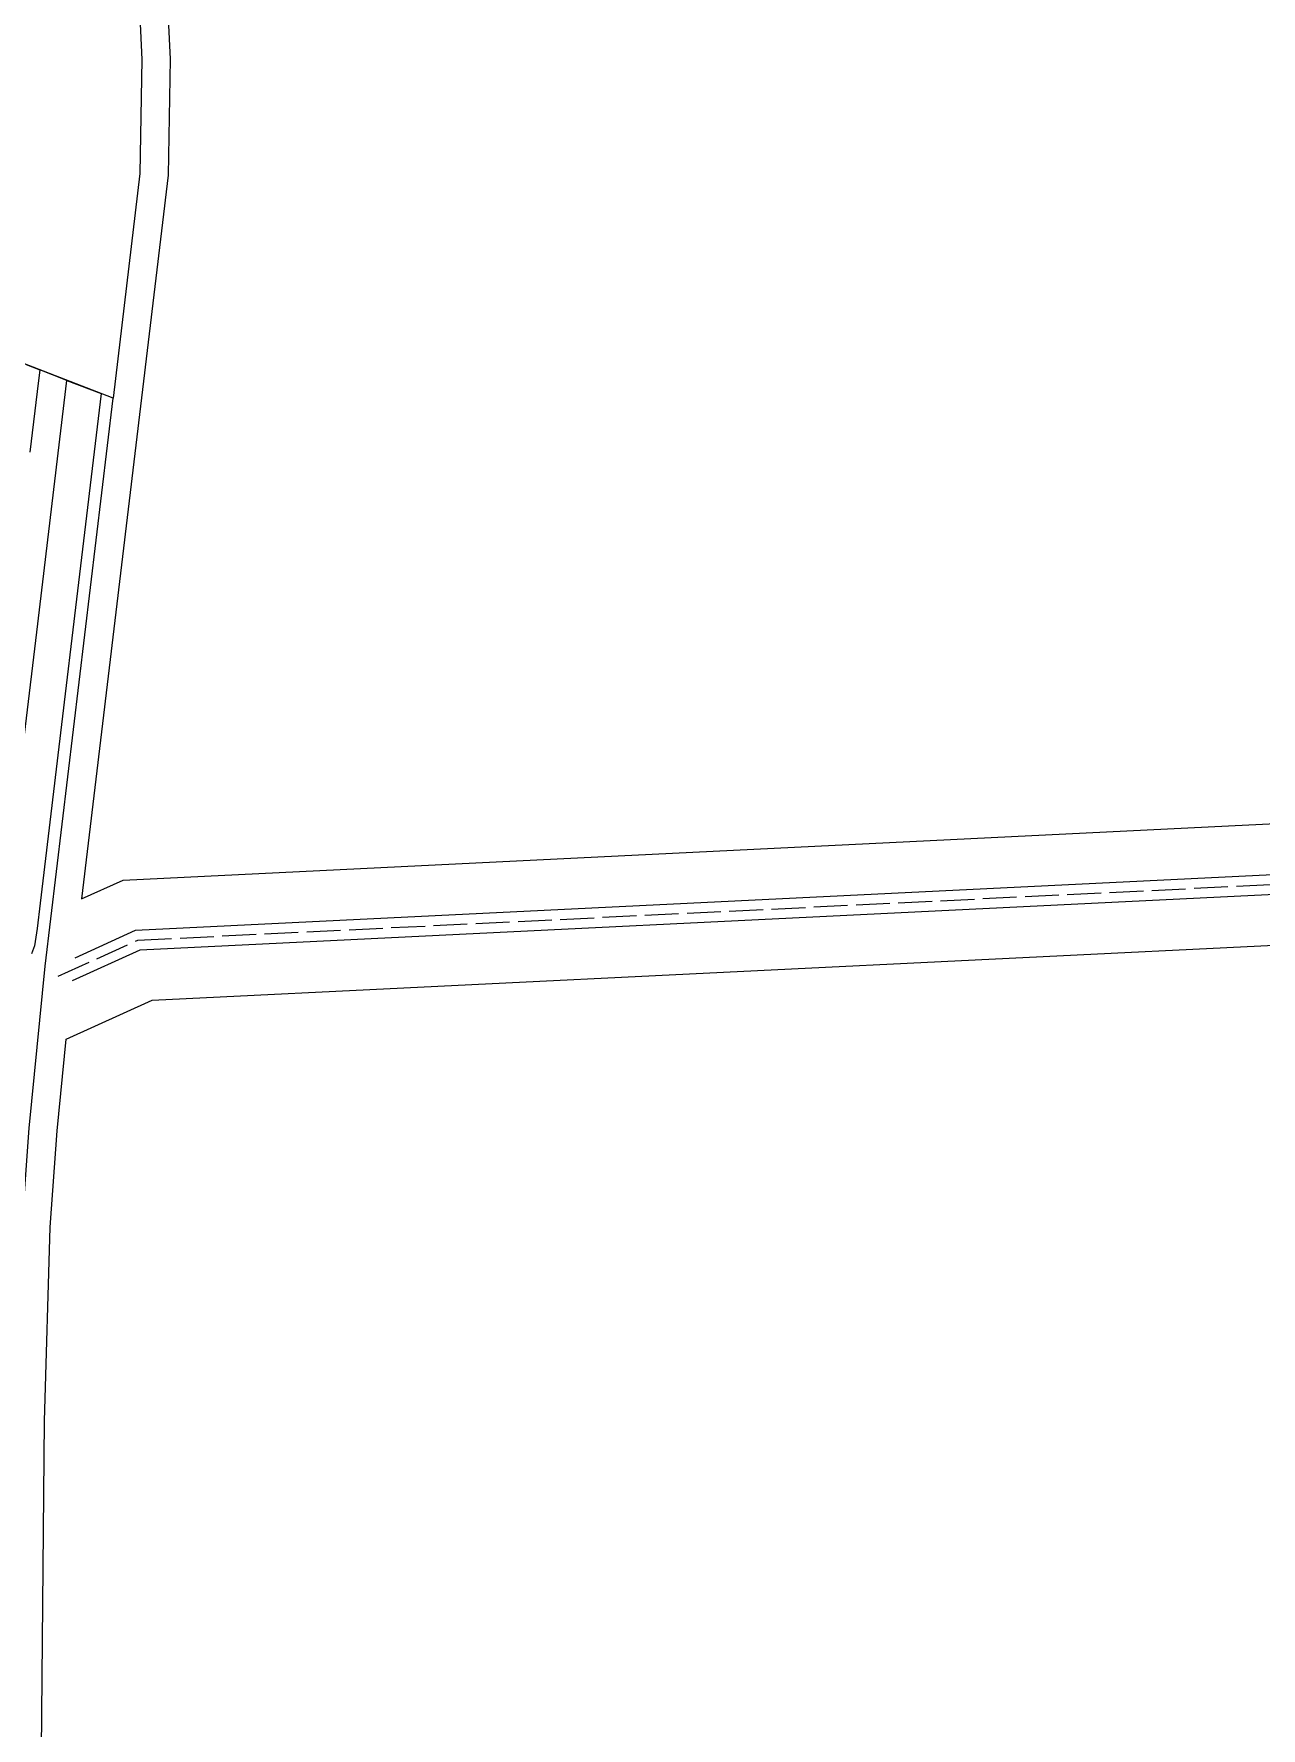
# Model space of a CAD drawing. Extents: x 714896 to 749292, y 8417558 to 8447149.
# Drawn here: x 737658 to 738094, y 8430402 to 8431002 of the extents above; entities that cross this region are included whole.
import ezdxf

# ---------------------------------------------------------------- set-up
doc = ezdxf.new("R2010")
doc.units = 0
doc.header["$MEASUREMENT"] = 0
doc.linetypes.add('ACAD_ISO02W100', pattern=[15, 12, -3])
for name, color, linetype in [('LOTE', 7, 'CONTINUOUS'), ('MEIO_FIO', 24, 'CONTINUOUS'), ('QUADRA', 6, 'CONTINUOUS'), ('REFERENCIA', 7, 'CONTINUOUS')]:
    doc.layers.add(name, color=color, linetype=linetype)

msp = doc.modelspace()

# ---------------------------------------------------------------- linework, layer by layer
at = {"layer": 'LOTE', "color": 7}
for points in [[(737655.66, 8430885.24), (737660.44, 8430883.37)], [(737670.07, 8430879.65), (737682.17, 8430874.96)]]:
    msp.add_lwpolyline(points, dxfattribs=at)
at = {"layer": 'MEIO_FIO'}
for points in [[(737651.05, 8430720.59), (737659.39, 8430790.39), (737670.07, 8430879.65), (737660.44, 8430883.37), (737659.53, 8430875.72), (737656.95, 8430854.21)], [(737682.17, 8430874.96), (737673.47, 8430802.1), (737668.15, 8430757.66), (737660.61, 8430694.39), (737659.54, 8430685.41), (737658.61, 8430679.29), (737657.49, 8430676.46)]]:
    msp.add_lwpolyline(points, dxfattribs=at)
at = {"layer": 'QUADRA'}
for points in [[(737444.11, 8431625.75), (737484.95, 8431548.93), (737560.97, 8431386.89), (737597.64, 8431307.99), (737652.49, 8431190.66), (737675.57, 8431136.49), (737677.31, 8431131.31), (737685.36, 8431096.9), (737690.77, 8431065.71), (737695.1, 8431026.43), (737696.65, 8430993.34), (737695.96, 8430952.99), (737686.43, 8430873.31), (737392.91, 8430986.91)], [(737687.05, 8431133.59), (737695.17, 8431098.89), (737700.68, 8431067.11), (737705.08, 8431027.21), (737706.65, 8430993.49), (737705.95, 8430952.31), (737675.28, 8430695.87), (737690.03, 8430702.58), (738409, 8430737.82), (738808.19, 8430725.3), (739007.19, 8430718.3), (739007.81, 8431135.43)]]:
    msp.add_lwpolyline(points, dxfattribs=at)
at = {"layer": 'QUADRA', "color": 6}
msp.add_lwpolyline([(737752.56, 8429953.8), (737711.84, 8430061.19), (737693.21, 8430110.35), (737683.55, 8430134.56), (737674.79, 8430160.14), (737668.68, 8430182.7), (737663.58, 8430207.83), (737661.23, 8430223.85), (737659.7, 8430238.42), (737662.1, 8430510.83), (737664.17, 8430579.59), (737666.59, 8430613.76), (737669.83, 8430646.16), (737700.35, 8430660.03), (738409.38, 8430694.79), (739007.51, 8430675.81)], dxfattribs=at)
at = {"layer": 'REFERENCIA', "color": 7}
for points in [[(737651.23, 8430411.56), (737652.1, 8430511.03), (737654.19, 8430580.09), (737656.63, 8430614.61), (737662.36, 8430672.07), (737686.43, 8430873.31)], [(737673, 8430675.06), (737694.35, 8430684.77), (738409.16, 8430719.81), (739007.16, 8430700.84)], [(737672.11, 8430666.97), (737696.03, 8430677.84), (738409.22, 8430712.8), (739007.15, 8430693.83)]]:
    msp.add_lwpolyline(points, dxfattribs=at)
at = {"layer": 'REFERENCIA', "color": 7, "linetype": 'ACAD_ISO02W100'}
msp.add_lwpolyline([(737667.03, 8430668.5), (737695.19, 8430681.3), (738409.19, 8430716.3), (739007.16, 8430697.34)], dxfattribs=at)

doc.saveas('drawing.dxf')
